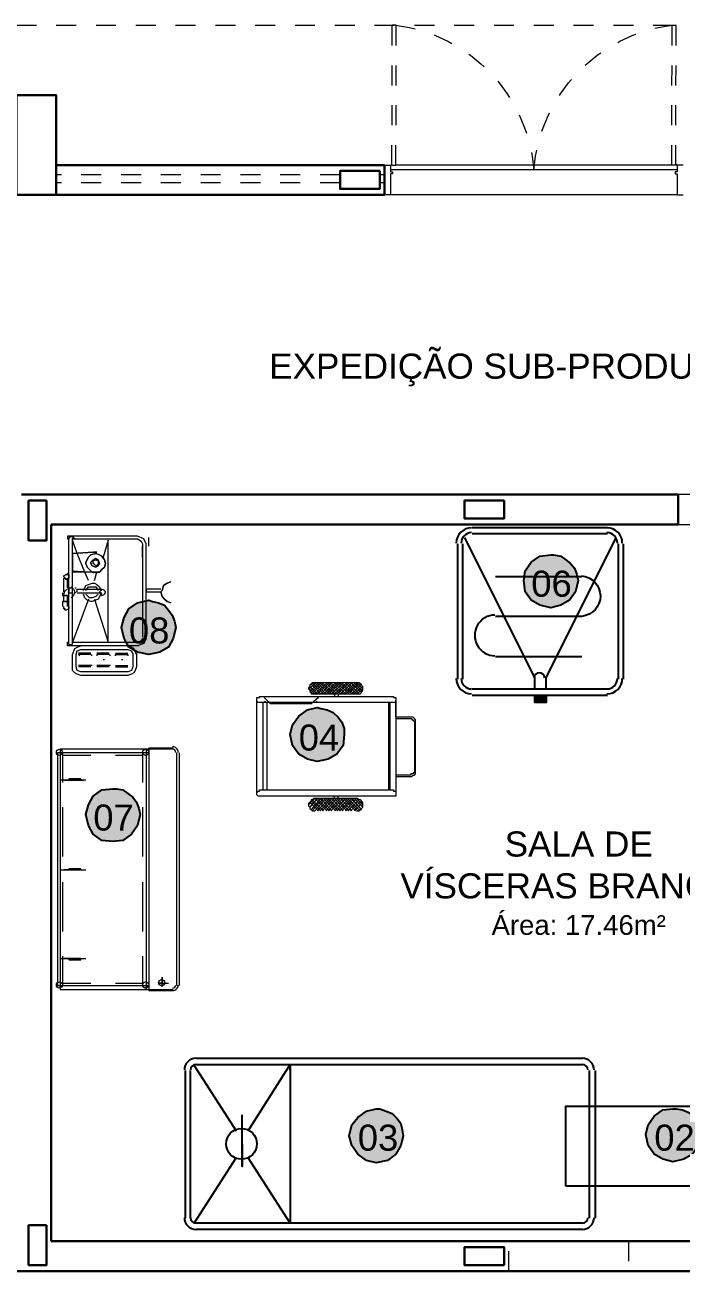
# Model space of a CAD drawing. Header units: millimetres. Extents: x 208330 to 208484, y 9278571 to 9278607.
# Drawn here: x 208409.03 to 208412.34, y 9278577.19 to 9278583.47 of the extents above; entities that cross this region are included whole.
import ezdxf

# ---------------------------------------------------------------- set-up
doc = ezdxf.new("R2010")
doc.units = ezdxf.units.MM
doc.header["$LTSCALE"] = 0.2
doc.header["$MEASUREMENT"] = 0
doc.linetypes.add('Dashed', pattern=[0.75, 0.5, -0.25])
doc.layers.add('A-COTAS', color=7, linetype='Continuous', lineweight=5, true_color=0xc70000)
for name, color, linetype, lineweight in [('A-ESQ-PORTAS', 2, 'Continuous', 18), ('A-ESTRUTURA', 164, 'Continuous', 30), ('A-PAREDE', 5, 'Continuous', 30), ('A-PROJEÇÃO', 251, 'Dashed', 9), ('A_PROJEÇÃO', 7, 'Dashed', 9)]:
    doc.layers.add(name, color=color, linetype=linetype, lineweight=lineweight)
for name, color, linetype, true_color in [('PDF_Equip', 7, 'Continuous', 0x7a7a7a), ('PDF_EQUIPAMENTOS', 7, 'Continuous', 0x7a7a7a), ('PDF_equipamentos inox', 7, 'Continuous', 0x7a7a7a), ('PDF_EquipInox', 7, 'Continuous', 0x7a7a7a)]:
    doc.layers.add(name, color=color, linetype=linetype, true_color=true_color)
doc.layers.add('PDF_Text', color=7, linetype='Continuous')
doc.styles.add('PDF Arial', font='arial.ttf')

# ---------------------------------------------------------------- blocks, each defined once
blk = doc.blocks.new('PORTA 150')
for p, q in [((0.0552, 0.8531), (0.0352, 0.8531)), ((1.4415, 0.8531), (1.4615, 0.8531))]:
    blk.add_line(p, q)
at = {"layer": 'A-ESQ-PORTAS'}
for p, q in [((0, 0.15), (0.03, 0.15)), ((0.03, 0.15), (0.03, 0.115)), ((0.03, 0.15), (0.03, 0.115)), ((0.0369, 0.15), (0.0569, 0.15)), ((1.4631, 0.15), (1.4431, 0.15)), ((1.5, 0.15), (1.47, 0.15)), ((1.47, 0.15), (1.47, 0.115)), ((1.47, 0.15), (1.47, 0.115)), ((0.03, 0.115), (0.04, 0.115)), ((0.04, 0.105), (0.03, 0.105)), ((0.03, 0.105), (0.03, 0)), ((0.04, 0.115), (0.04, 0.105)), ((1.47, 0.115), (1.46, 0.115)), ((1.46, 0.115), (1.46, 0.105)), ((1.46, 0.105), (1.47, 0.105)), ((1.47, 0.105), (1.47, 0)), ((0.03, 0), (0, 0)), ((0.03, 0), (1.47, 0)), ((1.47, 0), (1.5, 0))]:
    blk.add_line(p, q, dxfattribs=at)
at = {"layer": 'A-ESQ-PORTAS', "ltscale": 50}
for p, q in [((0.03, 0.15), (1.4431, 0.15)), ((0.03, 0.125), (1.47, 0.125))]:
    blk.add_line(p, q, dxfattribs=at)
at = {"layer": 'A-ESQ-PORTAS', "linetype": 'Continuous', "const_width": 0.001}
for points in [[(0.0332, 0.1544, 1), (0.0332, 0.1484, 1)], [(1.4668, 0.1544, -1), (1.4668, 0.1484, -1)]]:
    blk.add_lwpolyline(points, format="xyb", close=True, dxfattribs=at)
at = {"layer": 'A-PROJEÇÃO'}
for p, q in [((0.0369, 0.15), (0.0352, 0.8531)), ((0.0569, 0.15), (0.0552, 0.8531)), ((1.4431, 0.15), (1.4415, 0.8531)), ((1.4631, 0.15), (1.4615, 0.8531))]:
    blk.add_line(p, q, dxfattribs=at)
for centre, start, end in [((-0.0455, 0.0614), 4.56996, 82.74701), ((1.5455, 0.0614), 97.25299, 175.43004)]:
    blk.add_arc(centre, 0.7981, start, end, dxfattribs=at)
blk = doc.blocks.new('PILARETES')
at = {"layer": 'A-ESTRUTURA'}
for points in [[(-11.845, -0.38), (-11.845, -0.47), (-11.645, -0.47), (-11.645, -0.38)], [(-12.47, -2.035), (-12.47, -2.125), (-12.27, -2.125), (-12.27, -2.035)], [(-10.17, -2.035), (-10.08, -2.035), (-10.08, -2.235), (-10.17, -2.235)], [(-10.17, -5.675), (-10.08, -5.675), (-10.08, -5.875), (-10.17, -5.875)], [(-12.47, -5.875), (-12.47, -5.785), (-12.27, -5.785), (-12.27, -5.875)]]:
    blk.add_lwpolyline(points, close=True, dxfattribs=at)
blk = doc.blocks.new('galpao')
at = {"layer": 'A-ESTRUTURA'}
blk.add_lwpolyline([(208289.9626, 9278583.116), (208289.9626, 9278582.616), (208290.1626, 9278582.616), (208290.1626, 9278583.116)], close=True, dxfattribs=at)
at = {"layer": 'A-PAREDE'}
for p, q in [((208291.8126, 9278582.766), (208290.1626, 9278582.766)), ((208291.8126, 9278582.6159), (208291.8126, 9278582.766)), ((208291.8126, 9278582.616), (208290.1626, 9278582.616)), ((208293.2876, 9278581.111), (208289.9876, 9278581.111)), ((208293.2876, 9278580.961), (208293.2876, 9278581.111)), ((208290.1376, 9278580.961), (208290.1376, 9278577.361)), ((208293.2876, 9278580.961), (208290.1376, 9278580.961)), ((208294.0876, 9278577.361), (208290.1376, 9278577.361)), ((208294.0876, 9278577.211), (208289.8376, 9278577.211))]:
    blk.add_line(p, q, dxfattribs=at)
at = {"layer": 'A-PROJEÇÃO'}
blk.add_lwpolyline([(208293.0376, 9278577.361), (208293.0376, 9278577.211), (208292.4376, 9278577.211), (208292.4376, 9278577.361)], close=True, dxfattribs=at)
at = {"layer": 'A_PROJEÇÃO'}
for p, q in [((208291.5886, 9278582.716), (208290.1626, 9278582.716)), ((208291.8126, 9278582.716), (208291.7886, 9278582.716)), ((208291.5886, 9278582.676), (208290.1626, 9278582.676)), ((208291.8126, 9278582.676), (208291.7886, 9278582.676))]:
    blk.add_line(p, q, dxfattribs=at)
blk.add_lwpolyline([(208305.8626, 9278583.466), (208279.2876, 9278583.466), (208279.2876, 9278572.861), (208305.8626, 9278572.861)], close=True, dxfattribs=at)
for points in [[(208294.7876, 9278581.111), (208293.2876, 9278581.111)], [(208293.2876, 9278580.961), (208294.7876, 9278580.961)]]:
    blk.add_lwpolyline(points, dxfattribs=at)
at = {"layer": 'A-COTAS', "xscale": -1}
blk.add_blockref('PILARETES', (208279.9436, 9278583.116), dxfattribs=at)
at = {"layer": 'A-ESQ-PORTAS', "xscale": -1}
blk.add_blockref('PORTA 150', (208293.3126, 9278582.6159), dxfattribs=at)
blk = doc.blocks.new('ARQ GALPAO TGOV')
at = {"layer": 'PDF_Text', "true_color": 0x2776bb}
h = blk.add_hatch(color=152, dxfattribs=at)
h.dxf.hatch_style = 1
h.paths.add_polyline_path([(-1.9598, 2.405), (-1.9722, 2.3493), (-1.9969, 2.306), (-2.0402, 2.2813), (-2.0958, 2.2689), (-2.1515, 2.2813), (-2.1948, 2.306), (-2.2195, 2.3493), (-2.2318, 2.405), (-2.2195, 2.4544), (-2.1948, 2.4977), (-2.1515, 2.5286), (-2.0958, 2.541), (-2.0773, 2.5348), (-2.0464, 2.5286), (-2.0155, 2.5162), (-1.9969, 2.4915), (-1.9784, 2.4668), (-1.966, 2.4359)])
h.paths.add_polyline_path([(-2.1391, 1.4652), (-2.1515, 1.4096), (-2.1824, 1.3663), (-2.2257, 1.3354), (-2.2751, 1.3292), (-2.3308, 1.3354), (-2.374, 1.3663), (-2.3988, 1.4096), (-2.4111, 1.4652), (-2.3988, 1.5147), (-2.374, 1.558), (-2.3308, 1.5889), (-2.2751, 1.5951), (-2.2566, 1.5951), (-2.2257, 1.5889), (-2.2009, 1.5703), (-2.1762, 1.5518), (-2.1577, 1.5271), (-2.1453, 1.4961)])
h.paths.add_polyline_path([(-1.1128, 1.8671), (-1.119, 1.8114), (-1.1499, 1.7682), (-1.1932, 1.7434), (-1.2488, 1.7311), (-1.2983, 1.7434), (-1.3416, 1.7682), (-1.3725, 1.8114), (-1.3849, 1.8671), (-1.3725, 1.9165), (-1.3416, 1.9598), (-1.2983, 1.9907), (-1.2488, 2.0031), (-1.2303, 1.9969), (-1.1994, 1.9907), (-1.1685, 1.9784), (-1.1437, 1.9536), (-1.1252, 1.9289), (-1.1128, 1.898)])
h.paths.add_polyline_path([(0.0618, 2.6399), (0.0495, 2.5842), (0.0185, 2.541), (-0.0247, 2.5162), (-0.0742, 2.5039), (-0.1298, 2.5162), (-0.1731, 2.541), (-0.204, 2.5842), (-0.2102, 2.6399), (-0.204, 2.6893), (-0.1731, 2.7326), (-0.1298, 2.7635), (-0.0742, 2.7697), (-0.0618, 2.7697), (-0.0247, 2.7635), (0, 2.745), (0.0247, 2.7264), (0.0433, 2.7017), (0.0556, 2.6708)])
h.paths.add_polyline_path([(1.459, 2.4791), (1.4529, 2.4297), (1.422, 2.3864), (1.3787, 2.3555), (1.323, 2.3431), (1.2736, 2.3555), (1.2303, 2.3864), (1.1994, 2.4297), (1.187, 2.4791), (1.1994, 2.5286), (1.2303, 2.5719), (1.2736, 2.6028), (1.323, 2.6152), (1.3416, 2.6152), (1.3725, 2.6028), (1.4034, 2.5904), (1.4281, 2.5657), (1.4467, 2.541), (1.459, 2.5101)])
h.paths.add_polyline_path([(1.9969, 0.3153), (1.9846, 0.2658), (1.9536, 0.2226), (1.9104, 0.1917), (1.8609, 0.1793), (1.8053, 0.1917), (1.762, 0.2226), (1.7373, 0.2658), (1.7249, 0.3153), (1.7373, 0.3709), (1.762, 0.4142), (1.8053, 0.439), (1.8609, 0.4513), (1.8794, 0.4513), (1.9104, 0.439), (1.9351, 0.4266), (1.9598, 0.408), (1.9784, 0.3771), (1.9907, 0.3524)])
h.paths.add_polyline_path([(0.6739, -0.1422), (0.6677, -0.1978), (0.6368, -0.2411), (0.5935, -0.2658), (0.5379, -0.2782), (0.4884, -0.2658), (0.4451, -0.2411), (0.4142, -0.1978), (0.4019, -0.1422), (0.4142, -0.0927), (0.4451, -0.0495), (0.4884, -0.0185), (0.5379, -0.0124), (0.5564, -0.0124), (0.5873, -0.0185), (0.6182, -0.0309), (0.643, -0.0556), (0.6615, -0.0804), (0.6739, -0.1113)])
h.paths.add_polyline_path([(-0.8161, -0.1484), (-0.8284, -0.1978), (-0.8532, -0.2411), (-0.8964, -0.272), (-0.9521, -0.2844), (-1.0015, -0.272), (-1.0448, -0.2411), (-1.0757, -0.1978), (-1.0881, -0.1484), (-1.0757, -0.0927), (-1.0448, -0.0556), (-1.0015, -0.0247), (-0.9521, -0.0124), (-0.9335, -0.0124), (-0.9026, -0.0247), (-0.8717, -0.0371), (-0.847, -0.0618), (-0.8284, -0.0866), (-0.8223, -0.1175)])
at = {"layer": 'PDF_Equip', "lineweight": 9}
for points in [[(-1.2612, 2.1267), (-1.2674, 2.1267), (-1.2736, 2.1267), (-1.2798, 2.1206), (-1.2859, 2.1144), (-1.2859, 2.1082), (-1.2921, 2.102), (-1.2921, 2.0958), (-1.2859, 2.0897), (-1.2859, 2.0835), (-1.2798, 2.0773), (-1.2798, 2.0711), (-1.2736, 2.0711), (-1.2674, 2.0711), (-1.2612, 2.0711), (-1.051, 2.0711), (-1.0448, 2.0711), (-1.0386, 2.0711), (-1.0325, 2.0711), (-1.0263, 2.0773), (-1.0263, 2.0835), (-1.0201, 2.0897), (-1.0201, 2.0958), (-1.0201, 2.102), (-1.0201, 2.1082), (-1.0263, 2.1144), (-1.0263, 2.1206), (-1.0325, 2.1206), (-1.0386, 2.1267), (-1.0448, 2.1267), (-1.051, 2.1267)], [(-0.8655, 2.0278), (-1.5394, 2.0278), (-1.5456, 2.0278), (-1.5518, 2.034), (-1.5518, 2.0402), (-1.5518, 2.0464), (-1.5518, 2.0526), (-1.5456, 2.0526), (-1.5394, 2.0526), (-1.5394, 2.0587), (-0.8655, 2.0587), (-0.8655, 2.0526), (-0.8594, 2.0526), (-0.8532, 2.0526), (-0.8532, 2.0464), (-0.8532, 2.0402), (-0.8532, 2.034), (-0.8594, 2.0278)], [(-0.8655, 1.558), (-1.5394, 1.558), (-1.5456, 1.558), (-1.5518, 1.5641), (-1.5518, 1.5703), (-1.5518, 1.5765), (-1.5456, 1.5827), (-1.5394, 1.5827), (-1.5394, 1.5889), (-0.8655, 1.5889), (-0.8655, 1.5827), (-0.8594, 1.5827), (-0.8532, 1.5827), (-0.8532, 1.5765), (-0.8532, 1.5703), (-0.8532, 1.5641), (-0.8532, 1.558), (-0.8594, 1.558)]]:
    blk.add_lwpolyline(points, close=True, dxfattribs=at)
for points in [[(-1.1994, 2.1267), (-1.2612, 2.0711), (-1.2921, 2.102)], [(-1.2921, 2.0958), (-1.255, 2.1267)], [(-1.1561, 2.1267), (-1.2179, 2.0711), (-1.2736, 2.1267), (-1.2859, 2.1144)], [(-1.187, 2.1267), (-1.2488, 2.0711), (-1.2859, 2.1082)], [(-1.2859, 2.0835), (-1.2427, 2.1267)], [(-1.1747, 2.1267), (-1.2303, 2.0711), (-1.2798, 2.1206)], [(-1.2798, 2.0773), (-1.2303, 2.1267)], [(-1.2736, 2.0711), (-1.2179, 2.1267)], [(-1.1437, 2.1267), (-1.2056, 2.0711), (-1.2612, 2.1267)], [(-1.187, 2.0711), (-1.2488, 2.1267)], [(-1.119, 2.1267), (-1.1747, 2.0711), (-1.2365, 2.1267)], [(-1.2241, 2.1267), (-1.1623, 2.0711), (-1.1623, 2.0587)], [(-1.0881, 2.1267), (-1.1499, 2.0711), (-1.2056, 2.1267)], [(-1.0757, 2.1267), (-1.1314, 2.0711), (-1.1932, 2.1267)], [(-1.1932, 2.0711), (-1.1314, 2.1267)], [(-1.0572, 2.1267), (-1.119, 2.0711), (-1.1808, 2.1267)], [(-1.0448, 2.1267), (-1.1066, 2.0711), (-1.1623, 2.1267)], [(-1.1623, 2.0711), (-1.1005, 2.1267)], [(-1.0881, 2.0711), (-1.1499, 2.1267)], [(-1.0263, 2.1206), (-1.0757, 2.0711), (-1.1376, 2.1267)], [(-1.0201, 2.1082), (-1.0634, 2.0711), (-1.1252, 2.1267)], [(-1.1066, 2.1267), (-1.051, 2.0711), (-1.0201, 2.0958), (-1.051, 2.1267)], [(-1.0386, 2.0711), (-1.0943, 2.1267)], [(-1.0943, 2.0711), (-1.0325, 2.1267)], [(-1.0263, 2.0773), (-1.0819, 2.1267)], [(-1.0201, 2.0835), (-1.0634, 2.1267)], [(-1.0263, 2.1144), (-1.0325, 2.1206)], [(-1.5518, 1.5641), (-1.5518, 2.0402)], [(-1.5209, 1.5889), (-1.5209, 2.0278)], [(-1.2736, 2.0216), (-1.4838, 2.0216), (-1.5147, 2.0526)], [(-1.5147, 2.034), (-1.5023, 2.0278), (-1.5023, 1.5889)], [(-1.2427, 2.0526), (-1.2798, 2.0216)], [(-1.2488, 2.034), (-1.255, 2.0278)], [(-1.1437, 2.0711), (-1.1437, 2.0587)], [(-0.8903, 2.0278), (-0.8903, 1.5889)], [(-0.8841, 2.0278), (-0.8841, 1.5889)], [(-0.8532, 1.6569), (-0.779, 1.6569), (-0.7728, 1.6569), (-0.7666, 1.6631), (-0.7604, 1.6631), (-0.7543, 1.6692), (-0.7543, 1.6754), (-0.7543, 1.6816), (-0.7543, 1.6878), (-0.7543, 1.9289), (-0.7543, 1.9351), (-0.7543, 1.9413), (-0.7604, 1.9475), (-0.7666, 1.9536), (-0.7728, 1.9536), (-0.779, 1.9536), (-0.8532, 1.9536), (-0.8532, 2.0402), (-0.8532, 1.5703)], [(-0.8532, 1.9475), (-0.779, 1.9475), (-0.7728, 1.9475), (-0.7728, 1.9413), (-0.7666, 1.9413), (-0.7666, 1.9351), (-0.7604, 1.9351), (-0.7604, 1.9289), (-0.7604, 1.6878), (-0.7604, 1.6816), (-0.7604, 1.6754), (-0.7666, 1.6754), (-0.7666, 1.6692), (-0.7728, 1.6692), (-0.779, 1.6692), (-0.779, 1.6631), (-0.8532, 1.6631)], [(-1.051, 1.4838), (-1.0448, 1.4838), (-1.0386, 1.4838), (-1.0325, 1.49), (-1.0263, 1.49), (-1.0263, 1.4961), (-1.0201, 1.5023), (-1.0201, 1.5085), (-1.0201, 1.5147), (-1.0201, 1.5209), (-1.0201, 1.5271), (-1.0263, 1.5271), (-1.0263, 1.5332), (-1.0325, 1.5394), (-1.0386, 1.5394), (-1.0448, 1.5456), (-1.051, 1.5456), (-1.2612, 1.5456), (-1.2674, 1.5456), (-1.2736, 1.5394), (-1.2798, 1.5394), (-1.2798, 1.5332), (-1.2859, 1.5271), (-1.2921, 1.5209), (-1.2921, 1.5147), (-1.2921, 1.5085), (-1.2859, 1.5023), (-1.2859, 1.4961), (-1.2798, 1.49), (-1.2736, 1.4838), (-1.2674, 1.4838), (-1.2612, 1.4838), (-1.2056, 1.5456), (-1.1437, 1.4838)], [(-1.1994, 1.4838), (-1.2612, 1.5456), (-1.2921, 1.5147)], [(-1.187, 1.4838), (-1.2488, 1.5456), (-1.2859, 1.5023)], [(-1.2859, 1.5271), (-1.2427, 1.4838)], [(-1.1747, 1.4838), (-1.2303, 1.5456), (-1.2798, 1.49)], [(-1.2798, 1.5332), (-1.2303, 1.4838)], [(-1.1561, 1.4838), (-1.2179, 1.5456), (-1.2736, 1.4838)], [(-1.2736, 1.5394), (-1.2179, 1.4838)], [(-1.187, 1.5456), (-1.2488, 1.4838)], [(-1.119, 1.4838), (-1.1747, 1.5456), (-1.2365, 1.4838)], [(-1.2241, 1.4838), (-1.1623, 1.5456), (-1.1623, 1.558)], [(-1.0881, 1.4838), (-1.1499, 1.5456), (-1.2056, 1.4838)], [(-1.0757, 1.4838), (-1.1314, 1.5456), (-1.1932, 1.4838)], [(-1.1932, 1.5456), (-1.1314, 1.4838)], [(-1.0572, 1.4838), (-1.119, 1.5456), (-1.1808, 1.4838)], [(-1.0448, 1.4838), (-1.1066, 1.5456), (-1.1623, 1.4838)], [(-1.1623, 1.5456), (-1.1005, 1.4838)], [(-1.0881, 1.5456), (-1.1499, 1.4838)], [(-1.1437, 1.5456), (-1.1437, 1.558)], [(-1.0263, 1.49), (-1.0757, 1.5456), (-1.1376, 1.4838)], [(-1.0201, 1.5023), (-1.0634, 1.5456), (-1.1252, 1.4838)], [(-1.0201, 1.5147), (-1.051, 1.5456), (-1.1066, 1.4838)], [(-1.0943, 1.5456), (-1.0325, 1.4838)], [(-1.0386, 1.5394), (-1.0943, 1.4838)], [(-1.0263, 1.5332), (-1.0819, 1.4838)], [(-1.0201, 1.5271), (-1.0634, 1.4838)]]:
    blk.add_lwpolyline(points, dxfattribs=at)
at = {"layer": 'PDF_EQUIPAMENTOS', "lineweight": 25}
for points in [[(0.2102, 2.9057), (-0.4699, 2.9057)], [(-0.1546, 2.0958), (-0.1546, 2.1515), (-0.507, 2.8563)], [(0.2102, 2.8748), (-0.4699, 2.8748)], [(-0.0989, 2.0958), (-0.0989, 2.1515), (0.2535, 2.8563)], [(-0.5441, 2.8254), (-0.5441, 2.1453)], [(-0.5193, 2.8254), (-0.5193, 2.1453)], [(0.2658, 2.1453), (0.2658, 2.8254)], [(0.2906, 2.1453), (0.2906, 2.8254)], [(0.0804, 2.6584), (-0.3524, 2.6584)], [(0.0804, 2.2566), (-0.3524, 2.2566)], [(-0.4699, 2.0958), (0.2102, 2.0958)], [(-0.4699, 2.0649), (0.2102, 2.0649)], [(-0.0989, 2.0649), (-0.0989, 2.0278), (-0.1546, 2.0278), (-0.1546, 2.0649)], [(-0.0989, 2.0587), (-0.1546, 2.0587)], [(-0.1546, 2.0526), (-0.0989, 2.0526), (-0.1546, 2.0526)], [(-0.0989, 2.0464), (-0.1546, 2.0464)], [(-0.0989, 2.0402), (-0.1546, 2.0402)], [(-0.0989, 2.034), (-0.1546, 2.034)]]:
    blk.add_lwpolyline(points, dxfattribs=at)
blk.add_lwpolyline([(0.0789, 2.6643, -0.92601), (0.0804, 2.4606), (-0.3524, 2.4606)], format="xyb", dxfattribs=at)
for centre, radius, start, end in [((-0.473, 2.8284), 0.0773, 90, 180), ((0.2071, 2.8284), 0.0773, 360, 90), ((-0.473, 2.8284), 0.0526, 90, 180), ((0.2071, 2.8284), 0.0526, 0, 90), ((-0.3555, 2.3648), 0.102, 89.99999, 270.00001), ((-0.473, 2.1484), 0.0773, 180, 270), ((-0.473, 2.1484), 0.0526, 180, 270), ((-0.1329, 2.1484), 0.0278, 8.43197, 171.56803), ((0.2071, 2.1484), 0.0526, 270, 360), ((0.2071, 2.1484), 0.0773, 270, 0)]:
    blk.add_arc(centre, radius, start, end, dxfattribs=at)
at = {"layer": 'PDF_equipamentos inox', "lineweight": 25}
for points in [[(-1.8671, 0.204), (-1.6569, -0.1236)], [(-1.8547, 0.2411), (0.0866, 0.2411)], [(-1.8547, 0.2102), (0.0866, 0.2102)], [(-1.3849, 0.1793), (-1.3849, 0.2102), (-1.3849, -0.5873), (-1.5951, -0.2597)], [(-1.5951, -0.1236), (-1.3849, 0.2102)], [(-1.9104, -0.5626), (-1.9104, 0.1793)], [(-1.8856, -0.5626), (-1.8856, 0.1793)], [(0.1175, 0.1793), (0.1175, -0.5626)], [(0.1484, 0.1793), (0.1484, -0.5626)], [(-1.626, -0.1917), (-1.626, -0.3029), (-1.626, -0.0433)], [(-1.8671, -0.5873), (-1.6569, -0.2597)], [(0.0866, -0.5873), (-1.8547, -0.5873)], [(0.0866, -0.6182), (-1.8547, -0.6182)]]:
    blk.add_lwpolyline(points, dxfattribs=at)
blk.add_lwpolyline([(0, -0.4019), (0, 0), (1.5085, 0), (1.5085, -0.4019)], close=True, dxfattribs=at)
blk.add_circle((-1.6291, -0.1886), 0.0773, dxfattribs=at)
for centre, radius, start, end in [((-1.8578, 0.1824), 0.0587, 89.99996, 180.00004), ((-1.8578, 0.1824), 0.0278, 90.00002, 179.99998), ((0.0835, 0.1824), 0.0587, 359.99996, 90.00004), ((0.0835, 0.1824), 0.0278, 0.00002, 89.99998), ((-1.8578, -0.5595), 0.0587, 179.99996, 270.00004), ((-1.8578, -0.5595), 0.0278, 180.00002, 269.99998), ((0.0835, -0.5595), 0.0278, 270.00002, 359.99998), ((0.0835, -0.5595), 0.0587, 269.99996, 0.00004)]:
    blk.add_arc(centre, radius, start, end, dxfattribs=at)
at = {"layer": 'PDF_EquipInox', "lineweight": 0}
for points in [[(-2.1082, 2.3555), (-2.1082, 2.8254), (-2.1206, 2.8501), (-2.1515, 2.8625), (-2.5039, 2.8625), (-2.5039, 2.8501), (-2.4977, 2.8501), (-2.4915, 2.8563), (-2.4853, 2.8625), (-2.4791, 2.8625), (-2.473, 2.8563), (-2.4668, 2.8501)], [(-2.4977, 2.8625), (-2.4791, 2.8625)], [(-2.4977, 2.3184), (-2.4977, 2.8563)], [(-2.4791, 2.3184), (-2.4791, 2.8563)], [(-2.4791, 2.8501), (-2.1515, 2.8501), (-2.1329, 2.8377), (-2.1267, 2.8254), (-2.1267, 2.3555)], [(-2.3988, 2.6399), (-2.4173, 2.6832), (-2.4544, 2.7759), (-2.4791, 2.8439)], [(-2.3679, 2.5471), (-2.2999, 2.3308), (-2.2999, 2.8439), (-2.3246, 2.7574)], [(-2.0958, 2.813), (-2.0958, 2.8563)], [(-2.4791, 2.7759), (-2.374, 2.7821), (-2.4791, 2.7759)], [(-2.4791, 2.7759), (-2.4791, 2.7759)], [(-2.4791, 2.6893), (-2.4791, 2.7759), (-2.4791, 2.6893)], [(-2.374, 2.7821), (-2.374, 2.7821)], [(-2.3555, 2.7821), (-2.374, 2.7821), (-2.3555, 2.7821)], [(-2.3555, 2.7821), (-2.3555, 2.7821)], [(-2.1267, 2.7574), (-2.1267, 2.813)], [(-2.4791, 2.7574), (-2.4791, 2.7574)], [(-2.4791, 2.7017), (-2.4791, 2.6955)], [(-2.5224, 2.5842), (-2.5224, 2.6522)], [(-2.5101, 2.6646), (-2.5101, 2.6646)], [(-2.5039, 2.6708), (-2.4977, 2.6832)], [(-2.4791, 2.6028), (-2.4977, 2.6028), (-2.5039, 2.6028), (-2.5039, 2.6522), (-2.4977, 2.6522)], [(-2.4791, 2.6893), (-2.4791, 2.6893)], [(-2.4791, 2.6893), (-2.374, 2.6832), (-2.4791, 2.6832)], [(-2.374, 2.6832), (-2.374, 2.677)], [(-2.3679, 2.6399), (-2.3555, 2.6832), (-2.3555, 2.677), (-2.374, 2.6832), (-2.3555, 2.6832)], [(-2.5286, 2.5781), (-2.5286, 2.5657)], [(-2.5224, 2.5719), (-2.5162, 2.5904), (-2.5039, 2.5966)], [(-2.5039, 2.5781), (-2.5039, 2.5781)], [(-2.4977, 2.5781), (-2.4977, 2.6028), (-2.4977, 2.5781)], [(-2.4977, 2.5781), (-2.4791, 2.5781)], [(-2.4977, 2.5781), (-2.4977, 2.5781)], [(-2.4977, 2.5781), (-2.4977, 2.5781)], [(-2.4977, 2.5781), (-2.4977, 2.5781)], [(-2.4853, 2.609), (-2.473, 2.5966), (-2.4668, 2.5842), (-2.473, 2.5657), (-2.4853, 2.5533)], [(-2.4791, 2.5595), (-2.4791, 2.6213)], [(-2.4606, 2.6028), (-2.4668, 2.6028)], [(-2.4606, 2.5781), (-2.4668, 2.5781)], [(-2.4606, 2.5966), (-2.4606, 2.5966)], [(-2.4606, 2.5842), (-2.4606, 2.5842)], [(-2.4544, 2.5842), (-2.4544, 2.5966), (-2.3308, 2.5966), (-2.3369, 2.5904), (-2.3431, 2.5842), (-2.3369, 2.5719), (-2.3308, 2.5657), (-2.3184, 2.5719), (-2.3122, 2.5781), (-2.3122, 2.5842), (-2.3184, 2.5904), (-2.3308, 2.5966)], [(-2.4544, 2.5781), (-2.3308, 2.5781)], [(-2.4235, 2.5904), (-2.4111, 2.6152), (-2.3802, 2.6275), (-2.3679, 2.6275), (-2.3555, 2.6213), (-2.3431, 2.609), (-2.3369, 2.5904)], [(-2.4111, 2.5904), (-2.3988, 2.609), (-2.3802, 2.609), (-2.374, 2.609), (-2.3617, 2.609), (-2.3493, 2.5904)], [(-2.034, 2.5966), (-2.1082, 2.5966), (-2.1082, 2.5842), (-2.034, 2.5842)], [(-2.5039, 2.5101), (-2.5039, 2.5286), (-2.5039, 2.5348), (-2.5286, 2.5348), (-2.5039, 2.5348), (-2.5039, 2.5657)], [(-2.5039, 2.5657), (-2.5286, 2.5657), (-2.5039, 2.5657)], [(-2.5286, 2.5348), (-2.5286, 2.5162), (-2.5286, 2.5101)], [(-2.5224, 2.5348), (-2.5224, 2.5657)], [(-2.5039, 2.5657), (-2.5039, 2.5657)], [(-2.4977, 2.5657), (-2.4977, 2.5657)], [(-2.3988, 2.5471), (-2.4791, 2.3308), (-2.1453, 2.3308)], [(-2.3369, 2.5719), (-2.3493, 2.5471), (-2.3802, 2.5348), (-2.3864, 2.5348), (-2.405, 2.541), (-2.4173, 2.5533), (-2.4235, 2.5719)], [(-2.3493, 2.5719), (-2.3617, 2.5595), (-2.3802, 2.5533), (-2.3864, 2.5533), (-2.3926, 2.5533), (-2.4111, 2.5719)], [(-2.4977, 2.5101), (-2.4977, 2.4977), (-2.5101, 2.4915), (-2.5162, 2.4915), (-2.5162, 2.4977), (-2.5224, 2.4977), (-2.5224, 2.5101)], [(-2.4977, 2.5039), (-2.4977, 2.4977), (-2.5101, 2.4915), (-2.5162, 2.4915), (-2.5224, 2.5039)], [(-2.1267, 2.4111), (-2.1267, 2.3617)], [(-2.1453, 2.3122), (-2.5039, 2.3122), (-2.5039, 2.3308), (-2.4977, 2.3308)], [(-2.1082, 2.3493), (-2.1206, 2.3246), (-2.1515, 2.3122)], [(-2.1267, 2.3493), (-2.1329, 2.3369), (-2.1515, 2.3308)], [(-2.1577, 2.2751), (-2.1577, 2.2071), (-2.1638, 2.1886), (-2.17, 2.1762), (-2.1824, 2.17), (-2.2009, 2.1638), (-2.4359, 2.1638), (-2.4544, 2.17), (-2.4668, 2.1762), (-2.4791, 2.1886), (-2.4791, 2.2071), (-2.4791, 2.2689), (-2.4668, 2.2999), (-2.4544, 2.306), (-2.4359, 2.3122)], [(-2.1762, 2.2751), (-2.1762, 2.2071), (-2.1824, 2.1886), (-2.2009, 2.1824), (-2.4359, 2.1824), (-2.4544, 2.1886), (-2.4606, 2.2071), (-2.4606, 2.2689), (-2.4544, 2.2875), (-2.4359, 2.2937), (-2.2009, 2.2937), (-2.1824, 2.2875), (-2.1762, 2.2689)], [(-2.1577, 2.2689), (-2.17, 2.2999), (-2.1824, 2.306), (-2.2009, 2.3122), (-2.4482, 2.3122)], [(-2.3864, 2.2751), (-2.4482, 2.2751)], [(-2.3802, 2.2628), (-2.3864, 2.2689), (-2.4482, 2.2689), (-2.442, 2.2628)], [(-2.2937, 2.2751), (-2.3555, 2.2751)], [(-2.2875, 2.2628), (-2.2937, 2.2689), (-2.3555, 2.2689), (-2.3555, 2.2628)], [(-2.2628, 2.2751), (-2.2009, 2.2751)], [(-2.2628, 2.2628), (-2.2628, 2.2689), (-2.2009, 2.2689), (-2.2009, 2.2628)], [(-2.3802, 2.2133), (-2.3864, 2.2133), (-2.4482, 2.2133), (-2.442, 2.2133)], [(-2.3864, 2.2071), (-2.4482, 2.2071)], [(-2.4173, 2.2442), (-2.4173, 2.2442)], [(-2.2875, 2.2133), (-2.2937, 2.2133), (-2.3555, 2.2133)], [(-2.3555, 2.2133), (-2.3555, 2.2133)], [(-2.2937, 2.2071), (-2.3555, 2.2071)], [(-2.3246, 2.2442), (-2.3184, 2.2442)], [(-2.2628, 2.2133), (-2.2009, 2.2133)], [(-2.2628, 2.2133), (-2.2628, 2.2133)], [(-2.2628, 2.2071), (-2.2009, 2.2071)], [(-2.2318, 2.2442), (-2.2257, 2.2442)]]:
    blk.add_lwpolyline(points, dxfattribs=at)
for points in [[(-2.3617, 2.7759), (-2.3864, 2.7697), (-2.3988, 2.7574), (-2.4111, 2.7326), (-2.4111, 2.7264), (-2.405, 2.7079), (-2.3926, 2.6955), (-2.3802, 2.6832), (-2.3617, 2.6832), (-2.3431, 2.6832), (-2.3308, 2.6955), (-2.3184, 2.7079), (-2.3122, 2.7264), (-2.3184, 2.745), (-2.3308, 2.7635), (-2.3431, 2.7697), (-2.3617, 2.7759), (-2.3431, 2.7697), (-2.3308, 2.7635), (-2.3184, 2.745), (-2.3122, 2.7264), (-2.3184, 2.7079), (-2.3308, 2.6955), (-2.3431, 2.6832), (-2.3617, 2.6832), (-2.3802, 2.6832), (-2.3926, 2.6955), (-2.405, 2.7079), (-2.4111, 2.7264), (-2.4111, 2.7326), (-2.3988, 2.7574), (-2.3864, 2.7697)], [(-2.3617, 2.7512), (-2.3802, 2.7388), (-2.3864, 2.7326), (-2.3864, 2.7264), (-2.3802, 2.7141), (-2.3617, 2.7079), (-2.3493, 2.7141), (-2.3431, 2.7264), (-2.3493, 2.745), (-2.3617, 2.7512), (-2.3493, 2.745), (-2.3431, 2.7264), (-2.3493, 2.7141), (-2.3617, 2.7079), (-2.3802, 2.7141), (-2.3864, 2.7264), (-2.3864, 2.7326), (-2.3802, 2.7388)], [(-2.3617, 2.745), (-2.3493, 2.7388), (-2.3493, 2.7264), (-2.3493, 2.7203), (-2.3617, 2.7141), (-2.3679, 2.7203), (-2.374, 2.7264), (-2.374, 2.7326), (-2.374, 2.7388)], [(-2.5101, 2.6708), (-2.5224, 2.6646), (-2.5224, 2.6584), (-2.5162, 2.6522), (-2.5101, 2.6461), (-2.4977, 2.6522), (-2.4977, 2.6584), (-2.4977, 2.6708), (-2.5101, 2.6708), (-2.4977, 2.6708), (-2.4977, 2.6584), (-2.4977, 2.6522), (-2.5101, 2.6461), (-2.5162, 2.6522), (-2.5224, 2.6584), (-2.5224, 2.6646)], [(-2.5101, 2.6708), (-2.4977, 2.6708), (-2.4977, 2.6584), (-2.4977, 2.6522), (-2.5101, 2.6461), (-2.5162, 2.6522), (-2.5224, 2.6584), (-2.5224, 2.6646)], [(-1.9846, 2.6337), (-2.0031, 2.6275), (-2.0216, 2.6152), (-2.0278, 2.5904), (-2.034, 2.5842), (-2.0278, 2.5595), (-2.0155, 2.5471), (-2.0031, 2.5348), (-1.9846, 2.5286), (-2.0031, 2.5348), (-2.0155, 2.5471), (-2.0278, 2.5595), (-2.034, 2.5842), (-2.0278, 2.5904), (-2.0216, 2.6152), (-2.0031, 2.6275)]]:
    blk.add_lwpolyline(points, close=True, dxfattribs=at)
at = {"layer": 'PDF_EquipInox', "lineweight": 9}
for points in [[(-2.0958, 1.7743), (-2.5533, 1.7743), (-2.5533, 0.6059), (-2.0958, 0.6059)], [(-1.9722, 1.7929), (-2.541, 1.7929), (-2.541, 0.5873), (-1.9722, 0.5873)], [(-2.5286, 1.7743), (-2.5286, 1.626)], [(-2.3864, 1.762), (-2.5286, 1.762)], [(-2.1267, 1.762), (-2.2628, 1.762)], [(-2.1267, 1.7743), (-2.1267, 1.626)], [(-2.1082, 1.7929), (-2.1082, 0.5873)], [(-1.9722, 1.7991), (-2.0958, 1.7991), (-2.0958, 0.5811), (-1.9722, 0.5811)], [(-1.9536, 0.6059), (-1.9536, 1.7743)], [(-1.9413, 0.6059), (-1.9413, 1.7743)], [(-2.4111, 1.6383), (-2.541, 1.6383)], [(-2.4977, 1.6383), (-2.5224, 1.6383), (-2.4235, 1.6383)], [(-2.5286, 1.5023), (-2.5286, 1.255)], [(-2.1267, 1.5023), (-2.1267, 1.255)], [(-2.541, 1.187), (-2.4111, 1.187)], [(-2.4977, 1.187), (-2.5224, 1.187), (-2.4235, 1.187)], [(-2.5286, 1.1252), (-2.5286, 0.8779)], [(-2.1267, 1.1252), (-2.1267, 0.8779)], [(-2.5286, 0.7543), (-2.5286, 0.6059)], [(-2.1267, 0.7543), (-2.1267, 0.6059)], [(-2.541, 0.7419), (-2.4111, 0.7419)], [(-2.4977, 0.7419), (-2.5224, 0.7419), (-2.4235, 0.7419)], [(-2.0278, 0.5997), (-2.0278, 0.6492), (-2.0278, 0.6182), (-2.0464, 0.6182), (-1.9969, 0.6182)], [(-2.5286, 0.6182), (-2.3864, 0.6182)], [(-2.2628, 0.6182), (-2.1267, 0.6182)]]:
    blk.add_lwpolyline(points, dxfattribs=at)
for points in [[(-2.4359, 1.6383), (-2.4359, 1.6445), (-2.4977, 1.6445), (-2.4977, 1.6383)], [(-2.4359, 1.187), (-2.4359, 1.1932), (-2.4977, 1.1932), (-2.4977, 1.187)], [(-2.4359, 0.7357), (-2.4359, 0.7419), (-2.4977, 0.7419), (-2.4977, 0.7357)]]:
    blk.add_lwpolyline(points, close=True, dxfattribs=at)
for centre in [(-2.5441, 1.7774), (-2.1113, 1.7774), (-2.0309, 0.6213), (-2.5441, 0.609), (-2.1113, 0.609)]:
    blk.add_circle(centre, 0.0155, dxfattribs=at)
at = {"layer": 'PDF_EquipInox', "lineweight": 0}
blk.add_arc((-2.4884, 2.3339), 0.0155, 235.65673, 304.34327, dxfattribs=at)
at = {"layer": 'PDF_EquipInox', "lineweight": 9}
for centre, radius, start, end in [((-1.9753, 1.7774), 0.0278, 359.99888, 90.00112), ((-1.9753, 1.7774), 0.0155, 359.99565, 90.00435), ((-1.9753, 0.609), 0.0278, 269.99888, 0.00112), ((-1.9753, 0.609), 0.0155, 269.99917, 0.00083)]:
    blk.add_arc(centre, radius, start, end, dxfattribs=at)
at = {"layer": 'PDF_Text'}
for points in [[(0.0618, 2.6399), (0.0495, 2.5842), (0.0185, 2.541), (-0.0247, 2.5162), (-0.0742, 2.5039), (-0.1298, 2.5162), (-0.1731, 2.541), (-0.204, 2.5842), (-0.2102, 2.6399), (-0.204, 2.6893), (-0.1731, 2.7326), (-0.1298, 2.7635), (-0.0742, 2.7697), (-0.0618, 2.7697), (-0.0247, 2.7635), (0, 2.745), (0.0247, 2.7264), (0.0433, 2.7017), (0.0556, 2.6708)], [(-1.9598, 2.405), (-1.9722, 2.3493), (-1.9969, 2.306), (-2.0402, 2.2813), (-2.0958, 2.2689), (-2.1515, 2.2813), (-2.1948, 2.306), (-2.2195, 2.3493), (-2.2318, 2.405), (-2.2195, 2.4544), (-2.1948, 2.4977), (-2.1515, 2.5286), (-2.0958, 2.541), (-2.0773, 2.5348), (-2.0464, 2.5286), (-2.0155, 2.5162), (-1.9969, 2.4915), (-1.9784, 2.4668), (-1.966, 2.4359)], [(-1.1128, 1.8671), (-1.119, 1.8114), (-1.1499, 1.7682), (-1.1932, 1.7434), (-1.2488, 1.7311), (-1.2983, 1.7434), (-1.3416, 1.7682), (-1.3725, 1.8114), (-1.3849, 1.8671), (-1.3725, 1.9165), (-1.3416, 1.9598), (-1.2983, 1.9907), (-1.2488, 2.0031), (-1.2303, 1.9969), (-1.1994, 1.9907), (-1.1685, 1.9784), (-1.1437, 1.9536), (-1.1252, 1.9289), (-1.1128, 1.898)], [(-2.1391, 1.4652), (-2.1515, 1.4096), (-2.1824, 1.3663), (-2.2257, 1.3354), (-2.2751, 1.3292), (-2.3308, 1.3354), (-2.374, 1.3663), (-2.3988, 1.4096), (-2.4111, 1.4652), (-2.3988, 1.5147), (-2.374, 1.558), (-2.3308, 1.5889), (-2.2751, 1.5951), (-2.2566, 1.5951), (-2.2257, 1.5889), (-2.2009, 1.5703), (-2.1762, 1.5518), (-2.1577, 1.5271), (-2.1453, 1.4961)], [(-0.8161, -0.1484), (-0.8284, -0.1978), (-0.8532, -0.2411), (-0.8964, -0.272), (-0.9521, -0.2844), (-1.0015, -0.272), (-1.0448, -0.2411), (-1.0757, -0.1978), (-1.0881, -0.1484), (-1.0757, -0.0927), (-1.0448, -0.0556), (-1.0015, -0.0247), (-0.9521, -0.0124), (-0.9335, -0.0124), (-0.9026, -0.0247), (-0.8717, -0.0371), (-0.847, -0.0618), (-0.8284, -0.0866), (-0.8223, -0.1175)], [(0.6739, -0.1422), (0.6677, -0.1978), (0.6368, -0.2411), (0.5935, -0.2658), (0.5379, -0.2782), (0.4884, -0.2658), (0.4451, -0.2411), (0.4142, -0.1978), (0.4019, -0.1422), (0.4142, -0.0927), (0.4451, -0.0495), (0.4884, -0.0185), (0.5379, -0.0124), (0.5564, -0.0124), (0.5873, -0.0185), (0.6182, -0.0309), (0.643, -0.0556), (0.6615, -0.0804), (0.6739, -0.1113)]]:
    blk.add_lwpolyline(points, close=True, dxfattribs=at)
at = {"layer": 'A-PAREDE', "color": 6}
blk.add_blockref('galpao', (-208292.7228, -9278578.0387), dxfattribs=at)
at = {"layer": 'PDF_Text', "attachment_point": 7, "style": 'PDF Arial'}
for s, insert, char_height in [('EXPEDIÇÃO SUB-PRODUTOS', (-1.49, 3.6154), 0.126118), ('06', (-0.1731, 2.5573), 0.1308), ('08', (-2.1948, 2.3224), 0.1308), ('04', (-1.3416, 1.7845), 0.1308), ('07', (-2.374, 1.3826), 0.1308), ('03', (-1.0448, -0.2249), 0.1308), ('02', (0.4451, -0.2248), 0.1308)]:
    blk.add_mtext(s, dxfattribs=dict(at, insert=insert, char_height=char_height))
at = {"layer": 'PDF_Text', "insert": (-0.9617, 0.8595), "char_height": 0.126118, "attachment_point": 7, "style": 'PDF Arial'}
blk.add_mtext_dynamic_manual_height_columns('\\pxqc;SALA DE\\PVÍSCERAS BRANCAS\\P{\\H0.78431x;Área: 17.46m²}', width=2.053679, gutter_width=30.3147, heights=[0], dxfattribs=at)

msp = doc.modelspace()

# ---------------------------------------------------------------- hatches: boundary and pattern name
at = {"true_color": 0x2776bb}
h = msp.add_hatch(dxfattribs=at)
h.set_pattern_fill('ANGLE', color=152)
h.set_pattern_definition([(0, (208445.6616, 9278558.4115), (0, 6.985), [5.08, -1.905]), (90, (208445.6616, 9278558.4115), (-6.985, 4e-16), [5.08, -1.905])])
h.paths.add_polyline_path([(208409.613, 9278579.5039), (208409.6006, 9278579.4483), (208409.5697, 9278579.405), (208409.5264, 9278579.3741), (208409.477, 9278579.3679), (208409.4213, 9278579.3741), (208409.378, 9278579.405), (208409.3533, 9278579.4483), (208409.341, 9278579.5039), (208409.3533, 9278579.5534), (208409.378, 9278579.5967), (208409.4213, 9278579.6276), (208409.477, 9278579.6338), (208409.4955, 9278579.6338), (208409.5264, 9278579.6276), (208409.5512, 9278579.609), (208409.5759, 9278579.5905), (208409.5944, 9278579.5657), (208409.6068, 9278579.5348)])
h.paths.add_polyline_path([(208409.7923, 9278580.4436), (208409.7799, 9278580.388), (208409.7552, 9278580.3447), (208409.7119, 9278580.32), (208409.6563, 9278580.3076), (208409.6006, 9278580.32), (208409.5573, 9278580.3447), (208409.5326, 9278580.388), (208409.5202, 9278580.4436), (208409.5326, 9278580.4931), (208409.5573, 9278580.5364), (208409.6006, 9278580.5673), (208409.6563, 9278580.5797), (208409.6748, 9278580.5735), (208409.7057, 9278580.5673), (208409.7366, 9278580.5549), (208409.7552, 9278580.5302), (208409.7737, 9278580.5055), (208409.7861, 9278580.4746)])
h.paths.add_polyline_path([(208410.6393, 9278579.9058), (208410.6331, 9278579.8501), (208410.6022, 9278579.8069), (208410.5589, 9278579.7821), (208410.5032, 9278579.7698), (208410.4538, 9278579.7821), (208410.4105, 9278579.8069), (208410.3796, 9278579.8501), (208410.3672, 9278579.9058), (208410.3796, 9278579.9552), (208410.4105, 9278579.9985), (208410.4538, 9278580.0294), (208410.5032, 9278580.0418), (208410.5218, 9278580.0356), (208410.5527, 9278580.0294), (208410.5836, 9278580.0171), (208410.6083, 9278579.9923), (208410.6269, 9278579.9676), (208410.6393, 9278579.9367)])
h.paths.add_polyline_path([(208411.8139, 9278580.6786), (208411.8015, 9278580.6229), (208411.7706, 9278580.5797), (208411.7274, 9278580.5549), (208411.6779, 9278580.5426), (208411.6223, 9278580.5549), (208411.579, 9278580.5797), (208411.5481, 9278580.6229), (208411.5419, 9278580.6786), (208411.5481, 9278580.728), (208411.579, 9278580.7713), (208411.6223, 9278580.8022), (208411.6779, 9278580.8084), (208411.6903, 9278580.8084), (208411.7274, 9278580.8022), (208411.7521, 9278580.7837), (208411.7768, 9278580.7651), (208411.7954, 9278580.7404), (208411.8077, 9278580.7095)])
h.paths.add_polyline_path([(208413.2111, 9278580.5178), (208413.205, 9278580.4684), (208413.174, 9278580.4251), (208413.1308, 9278580.3942), (208413.0751, 9278580.3818), (208413.0257, 9278580.3942), (208412.9824, 9278580.4251), (208412.9515, 9278580.4684), (208412.9391, 9278580.5178), (208412.9515, 9278580.5673), (208412.9824, 9278580.6106), (208413.0257, 9278580.6415), (208413.0751, 9278580.6538), (208413.0937, 9278580.6538), (208413.1246, 9278580.6415), (208413.1555, 9278580.6291), (208413.1802, 9278580.6044), (208413.1988, 9278580.5797), (208413.2111, 9278580.5487)])
h.paths.add_polyline_path([(208413.749, 9278578.354), (208413.7366, 9278578.3045), (208413.7057, 9278578.2613), (208413.6624, 9278578.2303), (208413.613, 9278578.218), (208413.5573, 9278578.2303), (208413.5141, 9278578.2613), (208413.4893, 9278578.3045), (208413.477, 9278578.354), (208413.4893, 9278578.4096), (208413.5141, 9278578.4529), (208413.5573, 9278578.4776), (208413.613, 9278578.49), (208413.6315, 9278578.49), (208413.6624, 9278578.4776), (208413.6872, 9278578.4653), (208413.7119, 9278578.4467), (208413.7305, 9278578.4158), (208413.7428, 9278578.3911)])
h.paths.add_polyline_path([(208412.426, 9278577.8965), (208412.4198, 9278577.8409), (208412.3889, 9278577.7976), (208412.3456, 9278577.7729), (208412.29, 9278577.7605), (208412.2405, 9278577.7729), (208412.1972, 9278577.7976), (208412.1663, 9278577.8409), (208412.1539, 9278577.8965), (208412.1663, 9278577.946), (208412.1972, 9278577.9892), (208412.2405, 9278578.0201), (208412.29, 9278578.0263), (208412.3085, 9278578.0263), (208412.3394, 9278578.0201), (208412.3703, 9278578.0078), (208412.3951, 9278577.9831), (208412.4136, 9278577.9583), (208412.426, 9278577.9274)])
h.paths.add_polyline_path([(208410.936, 9278577.8903), (208410.9236, 9278577.8409), (208410.8989, 9278577.7976), (208410.8556, 9278577.7667), (208410.8, 9278577.7543), (208410.7505, 9278577.7667), (208410.7073, 9278577.7976), (208410.6763, 9278577.8409), (208410.664, 9278577.8903), (208410.6763, 9278577.946), (208410.7073, 9278577.9831), (208410.7505, 9278578.014), (208410.8, 9278578.0263), (208410.8185, 9278578.0263), (208410.8495, 9278578.014), (208410.8804, 9278578.0016), (208410.9051, 9278577.9769), (208410.9236, 9278577.9521), (208410.9298, 9278577.9212)])

# ---------------------------------------------------------------- block references
at = {"color": 6}
msp.add_blockref('ARQ GALPAO TGOV', (208411.7521, 9278578.0387), dxfattribs=at)

doc.saveas('drawing.dxf')
